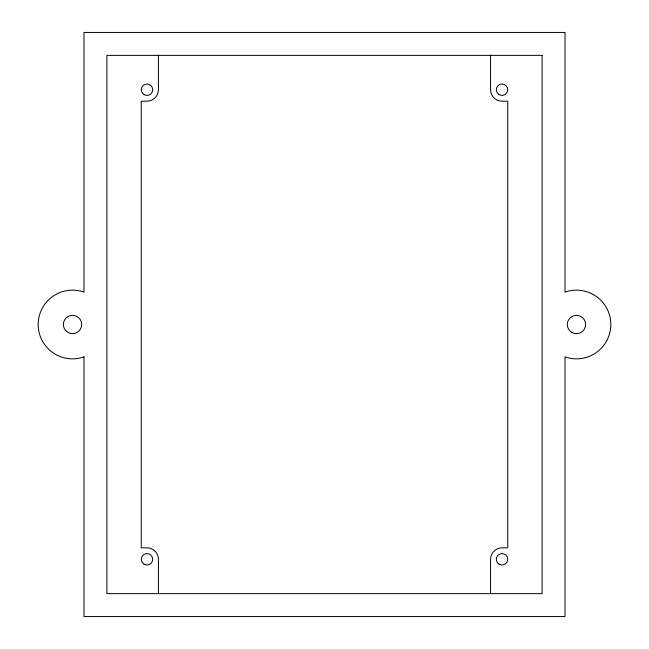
<?xml version="1.0" encoding="UTF-8"?>
<svg xmlns="http://www.w3.org/2000/svg" width="649" height="649" viewBox="0 0 649 649"><rect width="100%" height="100%" fill="white"/><g stroke="black" fill="none" stroke-linecap="round" stroke-linejoin="round"><path stroke-width="0.97" d="M490.571 55.36L490.571 89.716A11.455 11.455 0 0 0 502.018 101.171L507.745 101.171L507.745 547.829L502.018 547.829A11.455 11.455 0 0 0 490.571 559.284L490.571 593.64M158.429 55.36L158.429 89.716A11.455 11.455 0 0 1 146.982 101.171L141.255 101.171L141.255 547.829L146.982 547.829A11.455 11.455 0 0 1 158.429 559.284L158.429 593.64M83.989 356.828L83.153 357.177A34.356 34.356 0 0 1 38.177 324.5A34.356 34.356 0 0 1 83.153 291.823L83.989 292.172L83.989 32.45L565.011 32.45L565.011 292.172L565.847 291.823A34.356 34.356 0 0 1 610.823 324.5A34.356 34.356 0 0 1 565.847 357.177L565.011 356.828L565.011 616.55L83.989 616.55L83.989 356.828M542.11 55.36L106.89 55.36L106.89 593.64L542.11 593.64L542.11 55.36M571.883 332.434A9.159 9.159 0 0 0 585.625 324.5A9.159 9.159 0 0 0 571.883 316.566A9.159 9.159 0 0 0 571.883 332.434M66.06 330.982A9.159 9.159 0 0 0 81.385 326.869A9.159 9.159 0 0 0 70.165 315.649A9.159 9.159 0 0 0 66.06 330.982M144.119 94.673A5.727 5.727 0 0 0 152.71 89.716A5.727 5.727 0 0 0 144.119 84.759A5.727 5.727 0 0 0 144.119 94.673M144.119 564.241A5.727 5.727 0 0 0 152.71 559.284A5.727 5.727 0 0 0 144.119 554.327A5.727 5.727 0 0 0 144.119 564.241M499.154 564.241A5.727 5.727 0 0 0 507.745 559.284A5.727 5.727 0 0 0 499.154 554.327A5.727 5.727 0 0 0 499.154 564.241M498.643 94.34A5.727 5.727 0 0 0 507.713 90.325A5.727 5.727 0 0 0 499.706 84.475A5.727 5.727 0 0 0 498.643 94.34"/></g></svg>
